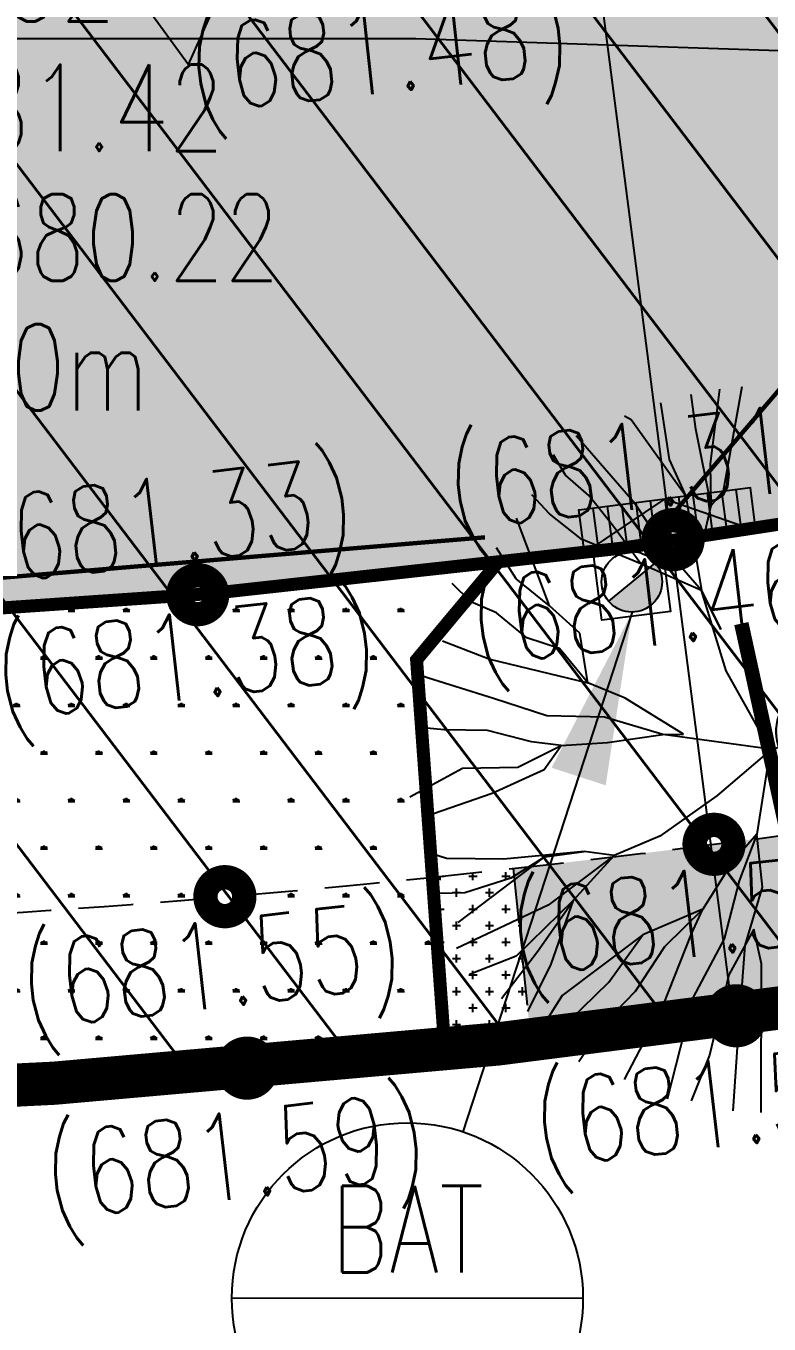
# Model space of a CAD drawing. Extents: x 352140 to 354978, y 6304672 to 6307963.
# Drawn here: x 352454.36 to 352462.95, y 6305968.3 to 6305983.32 of the extents above; entities that cross this region are included whole.
import ezdxf
from ezdxf import colors
from ezdxf.entities.mleader import LeaderData, LeaderLine
from ezdxf.enums import TextEntityAlignment as Align
from ezdxf.math import Vec2, Vec3

# ---------------------------------------------------------------- set-up
doc = ezdxf.new("R2010")
doc.units = 0
for name, pattern in [('CENTER', [50.800000000000004, 31.75, -6.35, 6.35, -6.35]), ('CONTINUOS', [0]), ('DASHDOT', [1, 0.5, -0.25, 0, -0.25]), ('DASHED', [19.049999999999997, 12.7, -6.35])]:
    doc.linetypes.add(name, pattern=pattern)
doc.layers.get('0').update_dxf_attribs({"linetype": 'CONTINUOUS'})
for name, color, linetype in [('00-S2_ALL AREA APORTANTES', 150, 'CONTINUOUS'), ('00_All ext_Descarga sum', 1, 'CONTINUOUS'), ('00_All ext_Txt', 4, 'CONTINUOUS'), ('00_Demarc_Señal Proyectada', 1, 'CONTINUOUS'), ('00_S2_All ext_Sumidero', 3, 'CONTINUOUS'), ('02_Geo ext_Eje', 4, 'CONTINUOUS'), ('02_Geo ext_Geometria', 2, 'CONTINUOUS'), ('03_Pav ext_Escurrimiento', 2, 'CONTINUOUS'), ('03_Pav ext_HCV', 34, 'CONTINUOUS'), ('03_Pav ext_Vereda HC', 42, 'CONTINUOUS'), ('03_Pav proy_Solera Tipo A', 1, 'CONTINUOUS'), ('03_S2_Pav ext_Borde vereda', 7, 'CONTINUOUS'), ('03_S3_Pav ext_Cota', 2, 'CONTINUOUS'), ('05_All ext_Txt', 4, 'CONTINUOUS'), ('Paisajismo', 253, 'CONTINUOUS')]:
    doc.layers.add(name, color=color, linetype=linetype)
doc.layers.add('0_ASD_LINEA OFICIAL', color=253, linetype='DASHDOT', lineweight=20)
doc.styles.add('JPG_2MM', font='simplex.shx', dxfattribs={"height": 1})
doc.styles.add('ROMANS', font='romans.shx', dxfattribs={"width": 0.75})
doc.dimstyles.new('acio', dxfattribs={"dimscale": 0, "dimtxt": 2, "dimasz": 2, "dimexe": 1, "dimexo": 1, "dimtad": 1, "dimrnd": 0.05, "dimzin": 1, "dimtxsty": 'ROMANS', "dimcen": 2.5, "dimclrt": 2, "dimaunit": 2, "dimazin": 0, "dimtfac": 1, "dimtmove": 0, "dimatfit": 3, "dimfxl": 1, "dimfxlon": 1, "dimarcsym": 0})
pattern_1 = [(127.2451660467093, (0, 0), (-1.263734244477452, -0.9607975902004564), [])]
pattern_2 = [(359.9999999994121, (0, 0), (0.3175000000056422, 0.5499261309017425), [0.079375, -0.555625]), (90, (0.0396875, -4.072e-13), (-0.3174999999943578, 0.5499261309082575), [0.0396875, -1.06016476181]), (90, (0.049609375, -5.09e-13), (-0.3174999999943578, 0.5499261309082575), [0.03175, -1.06810226181]), (90, (0.029765625, -3.054e-13), (-0.3174999999943578, 0.5499261309082575), [0.03175, -1.06810226181]), (59.99999999941215, (0.05953125, -6.108e-13), (-0.3174999995629745, 0.5499261311573168), [0.0254, -0.6096]), (119.9999999994121, (0.01984375, -2.036e-13), (-0.6349999995686166, 2.555744e-10), [0.0254, -0.6095999999999999])]

# ---------------------------------------------------------------- blocks, each defined once
blk = doc.blocks.new('*U939')
h = blk.add_hatch(color=256)
edge = h.paths.add_edge_path()
edge.add_ellipse((0, 0), major_axis=(-0.4194812129581035, 0.4194812129581035), ratio=0.9999999968984781, start_angle=0, end_angle=360)
at = {"const_width": 0.2}
blk.add_lwpolyline([(-1.528137758868979, -0.7270930428057909), (1.68639813848722, -0.7232127214472257)], dxfattribs=at)
blk.add_ellipse((0, 0), major_axis=(-0.4194812129581035, 0.4194812129581035), ratio=0.9999999968984781, start_param=3.927291289987745, end_param=10.21047659716733)
blk = doc.blocks.new('_Dot')
at = {"color": 0, "linetype": 'ByBlock', "lineweight": -2}
blk.add_line((-0.5, 0), (-1, 0), dxfattribs=at)
at = {"color": 0, "linetype": 'ByBlock', "const_width": 0.5}
blk.add_lwpolyline([(-0.25, 0, 1), (0.25, 0, 1)], format="xyb", close=True, dxfattribs=at)
blk = doc.blocks.new('AeccTickTriangle')
at = {"color": 0, "linetype": 'ByBlock', "lineweight": -2}
blk.add_lwpolyline([(3e-16, 0.6666666666666667), (-0.5773502691896256, -0.333333333333333), (0.5773502691896257, -0.3333333333333335)], close=True, dxfattribs=at)
at = {"color": 0, "linetype": 'ByBlock', "lineweight": -2, "const_width": 0.0625}
blk.add_lwpolyline([(-0.03125, 0, 1), (0.03125, 0, 1)], format="xyb", close=True, dxfattribs=at)
blk = doc.blocks.new('SUMIDEROS2-flat-36')
h = blk.add_hatch(color=256)
h.dxf.hatch_style = 1
h.paths.add_polyline_path([(-2384012.433764914, 5850958.890662028), (-2384013.236991517, 5850959.486335617), (-2384012.135928119, 5850959.292275329)])
h = blk.add_hatch(color=256)
h.dxf.hatch_style = 1
h.paths.add_polyline_path([(-2384013.425125614, 5850958.89225714, 1), (-2384012.727470282, 5850958.835011723)])
at = {"ltscale": 0.5}
blk.add_line((-2384012.135928119, 5850959.292275329), (-2384013.236991517, 5850959.486335617), dxfattribs=at)
for points in [[(-2384012.939154723, 5850959.887948919), (-2384012.135928119, 5850959.292275329), (-2384012.433764914, 5850958.890662028), (-2384013.236991517, 5850959.486335617)], [(-2384013.236991517, 5850959.486335617), (-2384012.939154723, 5850959.887948919), (-2384012.135928119, 5850959.292275329), (-2384012.433764914, 5850958.890662028)]]:
    blk.add_lwpolyline(points, close=True)
for points in [[(-2384013.103120417, 5850959.387056686), (-2384012.805283622, 5850959.788669988)], [(-2384012.969249316, 5850959.287777754), (-2384012.671412521, 5850959.689391055)], [(-2384012.835378215, 5850959.188498823), (-2384012.53754142, 5850959.590112124)], [(-2384012.514087574, 5850958.950229387), (-2384012.990626445, 5850958.307648106), (-2384013.633207727, 5850958.784186976), (-2384013.156668857, 5850959.426768258)], [(-2384012.701507115, 5850959.089219891), (-2384012.403670321, 5850959.490833192)], [(-2384012.701507115, 5850959.089219891), (-2384012.403670321, 5850959.490833192)], [(-2384012.567636015, 5850958.98994096), (-2384012.26979922, 5850959.391554261)], [(-2384012.727470282, 5850958.835011723), (-2384013.425125614, 5850958.89225714)]]:
    blk.add_lwpolyline(points)
blk.add_circle((-2384013.076297948, 5850958.863634431), 0.35, dxfattribs=at)
blk = doc.blocks.new('s3')
h = blk.add_hatch(color=256)
h.dxf.hatch_style = 1
h.paths.add_polyline_path([(-0.3297789840726182, -0.0485482504591346), (0.6595579684944823, 0.0970965009182692), (-0.4026013602269813, 0.4461202248930931)])
at = {"ltscale": 0.5}
blk.add_line((-0.4026013602269813, 0.4461202248930931), (0.6595579684944823, 0.0970965009182692), dxfattribs=at)
for points in [[(0.5867355932714418, 0.5917649772018194), (-0.4026013602269813, 0.4461202248930931), (-0.3297789840726182, -0.0485482504591346), (0.6595579684944823, 0.0970965009182692)], [(0.6595579684944823, 0.0970965009182692), (0.5867355932714418, 0.5917649772018194), (-0.4026013602269813, 0.4461202248930931), (-0.3297789840726182, -0.0485482504591346)]]:
    blk.add_lwpolyline(points, close=True)
for points in [[(-0.1648894910467789, -0.0242741256952286), (-0.2377118681324646, 0.4703943496569991)], [(1.164153e-10, -9.313226e-10), (-0.0728223760379478, 0.4946684753522277)], [(1.164153e-10, -9.313226e-10), (-0.0728223760379478, 0.4946684753522277)], [(0.1648894931422547, 0.0242741256952286), (0.0920671160565689, 0.5189426010474563)], [(0.3297789852367714, 0.0485482504591346), (0.2569566081510857, 0.5432167267426848)], [(0.4946684773312882, 0.0728223752230406), (0.4218461002456024, 0.5674908524379134)]]:
    blk.add_lwpolyline(points)
blk = doc.blocks.new('A$C27410629')
at = {"true_color": 0x136734, "transparency": 33554559}
h = blk.add_hatch(dxfattribs=at)
h.set_pattern_fill('ANSI31', color=116, scale=0.5)
h.set_pattern_definition([(45, (-8759.562515186517, -519.1035735587502), (-1.122532015133644, 1.122532015133644), [])])
h.paths.add_polyline_path([(137.5068959888558, 1252.464406617455, 0.1176268807227723), (109.8147584422568, 1254.193915082658, 0.0669245107500281), (94.44469839795602, 1249.334472017372, 0.3153492887079504), (64.30173641118381, 1196.270282113329, 0.0226826871159959), (65.7292635223912, 1185.310127003227), (112.3603922077091, 1218.953454515778), (153.4782689701005, 1161.962272479494), (172.1053089193083, 1139.480769404351), (187.9579650288579, 1141.807885415954), (193.565073162812, 1120.465553675225), (224.197974734232, 1050.129297271156), (250.6203797236194, 989.4787086543838), (268.1526288855184, 972.7353945672494, 7.2547007156e-06), (291.4898137452492, 983.2987389690225), (238.1945199318034, 1105.633967029937), (205.2934048173047, 1181.112163638985), (177.0531538182076, 1197.651557407602)])
at = {"layer": '0_ASD_LINEA OFICIAL', "ltscale": 8}
blk.add_lwpolyline([(105.3969465088849, 1035.562361611197, 0.5, 0.5, 0.0290783963948155), (96.49739032833118, 1087.586790840495, 0.5, 0.5, 0), (93.67239595213323, 1099.099954622301, 0.5, 0.5, -0.0248918154574144), (93.1686848455247, 1101.536063994684, 0.5, 0.5, 0.0280001755021464), (85.58360530758229, 1125.976145468789, 0.5, 0.5, 0), (80.53034666677559, 1140.452970316577, 0.5, 0.5, -0.01403462392197), (70.93430501161492, 1165.446933883543, 0.5, 0.5, -0.0411311629425888), (65.72926351752159, 1185.310126999917, 0.5, 0.5, -0.0226826871159949), (64.30173641118381, 1196.270282113328, 0.5, 0.5, -0.3153492887079679), (94.44469839795784, 1249.334472017374, 0.5, 0.5, -0.066924510750147), (109.8147584422877, 1254.193915082663, 0.5, 0.5, -0.1176268807226383), (137.5068959888558, 1252.464406617455, 0.5, 0.5, -0.0442755829468663), (147.2508640152264, 1248.520743937503, 0.5, 0.5, 0), (172.0219517330806, 1234.851772024538, 0.5, 0.5, 0.017506752806276), (184.8220180485951, 1228.362281347179, 0.5, 0.5, -0.0115899727683481), (202.0240396122099, 1219.429553328131, 0.5, 0.5, 0.0894508396498436), (234.6303973079339, 1209.248334625051, 0.5, 0.5, 0.0207485710579163), (245.5796070346114, 1209.119370963425, 0.5, 0.5, 0.0292650525021234), (260.9574949201233, 1210.47964378159, 0.5, 0.5, 0.0145516934507563), (283.5421609954101, 1214.484549576148, 0.5, 0.5, 0.0321136014722069), (329.8150799274445, 1226.935406510711, 0.5, 0.5, 0.0079173357297827)], format="xyseb", dxfattribs=at)
at = {"layer": '0_ASD_LINEA OFICIAL', "ltscale": 8, "const_width": 0.5}
blk.add_lwpolyline([(250.6203797236194, 989.4787086543838), (268.1526288854875, 972.7353945673531, 7.2547007157e-06), (291.4898137452146, 983.2987389692971), (291.4898137452146, 983.2987389692971), (238.1945199318034, 1105.633967029937), (205.2934048173047, 1181.112163638985), (177.0531538182076, 1197.651557407602), (137.6146324061954, 1252.315079214)], format="xyb", dxfattribs=at)
blk = doc.blocks.new('1.0 - LO RECABARREN LOTEO PARQUE - VEGETACION PROPUESTA ETAPA MUNICIPAL')
at = {"layer": 'Paisajismo', "color": 251}
for p, q in [((352462.1059461391, 6305978.652573771), (352462.0519312314, 6305979.05422803)), ((352462.274382686, 6305978.253244551), (352462.3829723925, 6305979.114175068)), ((352462.6390130389, 6305979.142061871), (352462.4211945015, 6305977.934009748)), ((352461.6957886755, 6305978.958324217), (352461.795775076, 6305978.302705274)), ((352461.3597861714, 6305978.759238366), (352461.2788820173, 6305978.801434704)), ((352461.9907209581, 6305977.878805472), (352461.3597861714, 6305978.759238366)), ((352462.283499126, 6305977.770406045), (352462.1059461391, 6305978.652573771)), ((352461.4049116635, 6305977.787571956), (352460.7223662618, 6305978.576401495)), ((352460.5974564069, 6305978.119737197), (352460.459434586, 6305978.357646821)), ((352461.795775076, 6305978.302705274), (352461.9907209581, 6305977.878805472)), ((352462.283499126, 6305977.770406045), (352462.274382686, 6305978.253244551)), ((352460.8689627417, 6305977.884347885), (352460.5974564069, 6305978.119737197)), ((352460.4148831417, 6305977.674748708), (352460.2096557709, 6305977.892253336)), ((352461.1424843511, 6305977.542104557), (352460.8689627417, 6305977.884347885)), ((352461.9907209581, 6305977.878805472), (352462.171581054, 6305976.786543552)), ((352462.4211945015, 6305977.934009748), (352462.283499126, 6305977.770406045)), ((352461.7348529707, 6305977.286051175), (352461.4049116635, 6305977.787571956)), ((352462.1534007819, 6305977.204436837), (352462.283499126, 6305977.770406045)), ((352460.4149103567, 6305976.608099696), (352460.0323476142, 6305977.623202866)), ((352460.7824690696, 6305977.379806849), (352460.4148831417, 6305977.674748708)), ((352461.4714191642, 6305977.094009267), (352461.1424843511, 6305977.542104557)), ((352461.4714191642, 6305977.094009267), (352460.7824690696, 6305977.379806849)), ((352460.0268400196, 6305976.922779827), (352459.798848735, 6305977.2807335)), ((352462.171581054, 6305976.786543552), (352461.7348529707, 6305977.286051175)), ((352462.171581054, 6305976.786543552), (352461.4714191642, 6305977.094009267)), ((352459.5034396712, 6305976.655993678), (352459.2858311166, 6305976.865675308)), ((352460.4149103567, 6305976.608099696), (352460.0268400196, 6305976.922779827)), ((352462.3937291485, 6305976.336432029), (352462.171581054, 6305976.786543552)), ((352462.171581054, 6305976.786543552), (352462.3937291485, 6305976.336432029)), ((352462.4562015858, 6305975.856580359), (352462.171581054, 6305976.786543552)), ((352459.7996240106, 6305976.527965449), (352459.5034396712, 6305976.655993678)), ((352460.1522257629, 6305976.240662799), (352459.7996240106, 6305976.527965449)), ((352460.762771564, 6305976.292660379), (352460.4149103567, 6305976.608099696)), ((352459.1756239725, 6305976.202317426), (352459.7226345591, 6305975.99126547)), ((352460.528501255, 6305976.114146765), (352460.1522257629, 6305976.240662799)), ((352460.85642506, 6305975.719479957), (352460.762771564, 6305976.292660379)), ((352460.85642506, 6305975.719479957), (352460.528501255, 6305976.114146765)), ((352459.7226345591, 6305975.99126547), (352460.85642506, 6305975.719479957)), ((352459.7648931114, 6305975.538528112), (352458.8783577102, 6305975.815752677)), ((352463.036499753, 6305974.82530777), (352462.4562015858, 6305975.856580359)), ((352460.85642506, 6305975.719479957), (352460.85642506, 6305975.719479957)), ((352461.2871004055, 6305975.540546548), (352460.85642506, 6305975.719479957)), ((352460.3829485181, 6305975.33640729), (352459.7648931114, 6305975.538528112)), ((352461.962584348, 6305975.125716673), (352461.2871004055, 6305975.540546548)), ((352461.0508665231, 6305975.322295953), (352460.3829485181, 6305975.33640729)), ((352461.7223153466, 6305975.121180172), (352461.0508665231, 6305975.322295953)), ((352462.8743021155, 6305974.929140468), (352464.3632568018, 6305975.277938733)), ((352459.194996409, 6305975.176285282), (352458.9935675548, 6305975.192607155)), ((352459.6979989753, 6305975.165656886), (352459.194996409, 6305975.176285282)), ((352460.2032802804, 6305975.034318729), (352459.6979989753, 6305975.165656886)), ((352461.7223153466, 6305975.121180172), (352461.962584348, 6305975.125716673)), ((352460.046989378, 6305974.742140798), (352460.5496856937, 6305974.992144698)), ((352460.5496856937, 6305974.992144698), (352460.2032802804, 6305975.034318729)), ((352460.3500921028, 6305974.715083414), (352460.5496856937, 6305974.992144698)), ((352460.5496856937, 6305974.992144698), (352461.0831104078, 6305975.028941574)), ((352461.0831104078, 6305975.028941574), (352461.7223153466, 6305975.121180172)), ((352462.9659873379, 6305974.950618386), (352461.7223153466, 6305975.121180172)), ((352462.9281998347, 6305974.90343586), (352462.3499541928, 6305974.41148684)), ((352462.9659873379, 6305974.950618386), (352462.8123712888, 6305973.965911819)), ((352458.7983037507, 6305974.39787596), (352459.4062712988, 6305974.730043448)), ((352459.4062712988, 6305974.730043448), (352460.046989378, 6305974.742140798)), ((352459.7518831505, 6305974.442157552), (352460.3500921028, 6305974.715083414)), ((352459.0724950997, 6305974.207950567), (352459.7518831505, 6305974.442157552)), ((352462.3499541928, 6305974.41148684), (352461.6911152065, 6305973.944741465)), ((352461.6911152065, 6305973.944741465), (352461.161218965, 6305973.720946253)), ((352462.8123712888, 6305973.965911819), (352462.5247616083, 6305973.639796061)), ((352462.8123712888, 6305973.965911819), (352462.6088856544, 6305973.42759412)), ((352462.8123712888, 6305973.965911819), (352462.8123712888, 6305973.965911819)), ((352462.8773655881, 6305973.352493452), (352462.8123712888, 6305973.965911819)), ((352459.2231054509, 6305973.687531985), (352459.0410218182, 6305973.744470727)), ((352459.8869471394, 6305973.679940894), (352459.2231054509, 6305973.687531985)), ((352459.3577895945, 6305972.945433192), (352460.3603230353, 6305973.705824596)), ((352460.8131566934, 6305973.767822085), (352459.8869471394, 6305973.679940894)), ((352460.3603230353, 6305973.705824596), (352459.9644134383, 6305973.457836928)), ((352460.3603230353, 6305973.705824596), (352460.8131566934, 6305973.767822085)), ((352460.8131566934, 6305973.767822085), (352460.3603230353, 6305973.705824596)), ((352461.161218965, 6305973.720946253), (352460.3976108197, 6305973.1453276)), ((352460.6902643999, 6305973.20430074), (352461.161218965, 6305973.720946253)), ((352461.161218965, 6305973.720946253), (352460.8131566934, 6305973.767822085)), ((352462.5247616083, 6305973.639796061), (352462.1877936893, 6305973.098958093)), ((352459.9644134383, 6305973.457836928), (352459.4335084178, 6305973.287470239)), ((352462.6088856544, 6305973.42759412), (352462.4346197903, 6305972.756207654)), ((352462.6764019322, 6305972.680602907), (352462.8773655881, 6305973.352493452)), ((352459.4335084178, 6305973.287470239), (352459.1398482844, 6305973.281925664)), ((352460.6902643999, 6305973.20430074), (352460.028848102, 6305972.555594453)), ((352460.274216338, 6305972.608522096), (352460.6902643999, 6305973.20430074)), ((352460.4328453809, 6305972.46259506), (352460.6902643999, 6305973.20430074)), ((352460.3976108197, 6305973.1453276), (352459.3388293447, 6305972.644308693)), ((352462.1877936893, 6305973.098958093), (352461.492327256, 6305972.804605803)), ((352462.1877936893, 6305973.098958093), (352461.7420237196, 6305972.662960981)), ((352462.0552644086, 6305972.815234579), (352462.1877936893, 6305973.098958093)), ((352461.492327256, 6305972.804605803), (352460.5603119748, 6305972.102743388)), ((352461.100485224, 6305972.253820695), (352461.492327256, 6305972.804605803)), ((352461.7290547526, 6305971.983931998), (352462.0552644086, 6305972.815234579)), ((352462.4346197903, 6305972.756207654), (352462.0734782839, 6305972.081292803)), ((352462.7782809895, 6305972.869136902), (352462.4865834342, 6305972.34036765)), ((352462.8662974028, 6305972.468289787), (352462.7782809895, 6305972.869136902)), ((352459.8571594921, 6305972.066171975), (352460.274216338, 6305972.608522096)), ((352461.7420237196, 6305972.662960981), (352461.4045514391, 6305972.148835737)), ((352462.5907996523, 6305971.556584608), (352462.6764019322, 6305972.680602907)), ((352460.028848102, 6305972.555594453), (352459.4898144041, 6305972.344162525)), ((352460.1616326176, 6305971.914087029), (352460.4328453809, 6305972.46259506)), ((352462.8609960146, 6305970.747751805), (352462.8662974028, 6305972.468289787)), ((352462.4865834342, 6305972.34036765), (352462.2627980986, 6305971.410371698)), ((352460.4882493251, 6305971.658623246), (352461.100485224, 6305972.253820695)), ((352461.4045514391, 6305972.148835737), (352461.0640528201, 6305971.794996064)), ((352460.5603119748, 6305972.102743388), (352460.3456155077, 6305971.75655691)), ((352461.2825960629, 6305971.130233454), (352461.7290547526, 6305971.983931998)), ((352462.0734782839, 6305972.081292803), (352461.7753135747, 6305970.899813558)), ((352461.0640528201, 6305971.794996064), (352460.7522695522, 6305971.334803424)), ((352462.536277416, 6305970.76845865), (352462.5907996523, 6305971.556584608)), ((352462.2627980986, 6305971.410371698), (352462.0515203045, 6305970.883120333))]:
    blk.add_line(p, q, dxfattribs=at)

msp = doc.modelspace()

# ---------------------------------------------------------------- hatches: boundary and pattern name
at = {"layer": '00-S2_ALL AREA APORTANTES', "linetype": 'DASHED', "lineweight": 40, "ltscale": 0.25}
h = msp.add_hatch(dxfattribs=at)
h.set_pattern_fill('ANSI31', color=82, scale=0.5, angle=82.24516604670927)
h.set_pattern_definition(pattern_1)
edge = h.paths.add_edge_path()
edge.add_arc((352413.8134982, 6306342.279044189), 360.9256369797264, 281.37553713483646, 284.3019380296664, ccw=False)
edge.add_arc((352407.4100762531, 6306362.190923826), 381.7165956988526, 278.3879467823999, 281.7283103314113, ccw=False)
edge.add_arc((352445.6213531102, 6306102.766563288), 119.4932268765314, 277.3612650986669, 278.40759328874447, ccw=False)
edge.add_line((352460.9314402923, 6305984.258198605), (352462.5330051501, 6305971.861223469))
edge.add_arc((352445.6213557394, 6306102.766504142), 131.9931679817254, 277.3612674818978, 278.4075959154778)
edge.add_arc((352407.4227247123, 6306362.119686132), 394.1442742105093, 278.3882614798632, 281.7230285932214)
edge.add_arc((352413.8134982498, 6306342.279043974), 373.4256367593062, 281.3814494473771, 284.3019380304471)
edge.add_line((352506.0615015624, 6305980.426847527), (352507.8228342526, 6305980.87996712))
edge.add_line((352507.8228342526, 6305980.87996712), (352504.6702179839, 6305992.999751406))
edge.add_line((352504.6702179839, 6305992.999751406), (352502.973604193, 6305992.539439728))
h = msp.add_hatch(dxfattribs=at)
h.set_pattern_fill('ANSI31', color=40, scale=0.5, angle=82.24516604670927)
h.set_pattern_definition(pattern_1)
h.paths.add_polyline_path([(352460.9314402923, 6305984.258198605, -0.0246962526085646), (352449.1713781525, 6305983.326081911), (352439.7065952371, 6305983.419812538, -0.0428806736232668), (352425.7015814067, 6305986.480838565), (352422.7096420562, 6305974.32428999, 0.0422548861287889), (352438.5935307966, 6305970.960563189, 0.0454681434682237), (352462.5330051501, 6305971.861223469)])
at = {"layer": '03_Pav ext_HCV'}
h = msp.add_hatch(dxfattribs=at)
h.set_pattern_fill('SWAMP', color=256, scale=0.025, angle=-5.878428e-10, style=0)
h.set_pattern_definition(pattern_2)
h.paths.add_polyline_path([(352360.868372727, 6306028.31840835, 0.2867501767208371), (352276.1412867497, 6306023.175510557, 0.0186995896494059), (352271.7705830562, 6306019.63894139, 0.1387730875209856), (352249.4208122046, 6305985.325619695, 0.0821169976683035), (352247.1096555825, 6305968.544474194), (352254.11489188, 6305968.473110226, -0.0849190631894005), (352256.1782145034, 6305983.480684427, -0.1378571209184878), (352276.3741181307, 6306014.365663016, -0.0821666612911294), (352277.762515263, 6306015.224032857), (352283.6096528716, 6306017.625902134, -0.7562922686620178), (352284.3226251645, 6306016.717655372), (352280.5182882364, 6306011.50930614, -0.056138401777608), (352279.7611070714, 6306010.685063163, 0.1378525137337985), (352260.9870741788, 6305982.104565816), (352259.4697379309, 6305977.322016968, 0.0312542427653375), (352257.2518488735, 6305968.441153317), (352264.3677510897, 6305968.368661969, -0.0266553042957439), (352266.1419831768, 6305975.205145839), (352267.6593194248, 6305979.987694686, -0.1347586241790884), (352283.8411908795, 6306004.95120816, 0.0530918854562304), (352286.6875024904, 6306008.087643748), (352291.8375113437, 6306015.138292825, -0.1315344263085925), (352295.8643306832, 6306018.383788061, -0.2245901210606135), (352352.3677380227, 6306016.96834866, -0.1771469914567127), (352353.7775416015, 6306015.464844507), (352355.0256382796, 6306012.534005799, 0.1587547824207233), (352356.2473872155, 6306011.133888852), (352356.61527247, 6306010.904603812, 0.0312792076535771), (352404.2635354987, 6305985.296902456, 0.1549179150466921), (352406.0652175725, 6305985.073782303), (352409.3647523095, 6305985.688455695, -0.1516099281221849), (352411.1310864801, 6305985.481296828, 0.0960790395719011), (352450.5630709757, 6305976.410355219, 0.0201595479318886), (352451.6638567297, 6305976.417867715, 0.0304508160937183), (352465.8170346432, 6305977.967684446, -0.0062485329465827), (352484.699637598, 6305980.9866748, 0.0206380696323987), (352496.4057222298, 6305983.221488672, 0.0020653576393698), (352497.5663418849, 6305983.498192595), (352495.9099347821, 6305990.600186132), (352492.9982529592, 6305990.597078585, -0.7874431456719597), (352492.7225948891, 6305991.73057545), (352495.3422021209, 6305993.034390673), (352493.6820656086, 6306000.152374386, 0.0308808959229887), (352481.5194309897, 6305996.589871377, -0.0644392499704622), (352455.7354173818, 6305990.740502411), (352459.2428169689, 6305990.830949344), (352455.7354173818, 6305990.740502411, -0.0114808226942705), (352451.0179998683, 6305990.402995264, -0.0277682393432207), (352440.8206754049, 6305991.327020614), (352444.24992591, 6305990.587070875), (352440.8206754049, 6305991.327020614, -0.0702069011019849), (352416.0878331156, 6305998.601983743), (352416.6023085984, 6305998.041795899), (352413.0038271977, 6305999.99411206, -0.0357221679558627)])
h = msp.add_hatch(dxfattribs=at)
h.set_pattern_fill('SWAMP', color=150, scale=0.025, angle=-5.878428e-10, style=0)
h.set_pattern_definition(pattern_2)
edge = h.paths.add_edge_path()
edge.add_arc((352445.2469289506, 6306107.801208825), 135.041551297025, 273.7227461560408, 275.87034710116086, ccw=False)
edge.add_line((352454.0149703954, 6305973.044605922), (352454.2209305244, 6305971.053772383))
edge.add_arc((352445.6213557591, 6306102.766504144), 131.9931679825547, 273.7355614101887, 275.9064878237572)
edge.add_line((352459.2041351747, 6305971.474065301), (352459.0586714403, 6305973.467831193))
edge = h.paths.add_edge_path()
edge.add_line((352458.8758732586, 6305975.984467687), (352459.8027535157, 6305977.095728905))
edge.add_arc((352446.0283096978, 6306093.282065032), 117.000000021942, 273.33242764004234, 276.7611291416433, ccw=False)
edge.add_line((352452.8294083522, 6305976.479902971), (352453.8989660641, 6305975.544857607))
edge.add_line((352453.8989660641, 6305975.544857607), (352454.0149703954, 6305973.044605922))
edge.add_arc((352445.2469289506, 6306107.801208825), 135.0415512970255, 273.7227461560408, 275.8703471011608)
edge.add_line((352459.0586714403, 6305973.467831193), (352458.8758732586, 6305975.984467687))
at = {"layer": '03_Pav ext_Vereda HC'}
h = msp.add_hatch(dxfattribs=at)
h.set_pattern_fill('DOTS', color=256, scale=0.2, style=0)
h.set_pattern_definition([(0, (0, 0), (0.15875, 0.3175), [0, -0.3175])])
h.paths.add_polyline_path([(352533.7781987465, 6305988.647630177, 0.0012344985873451), (352535.6751261651, 6305989.286498093), (352535.0273047539, 6305991.17866681, -0.0012368732376554), (352533.135689451, 6305990.541615871, -0.0205300987090724), (352503.8853697219, 6305981.940228953), (352503.2840382412, 6305984.518491437), (352499.4039184833, 6305983.544208242), (352499.9993888386, 6305980.991075858, -0.0088871029066398), (352487.1047705442, 6305978.156272031, -0.0145554952433639), (352464.6282001356, 6305974.170378275, -0.0089901834447136), (352459.9926205119, 6305973.570179023), (352460.1984365284, 6305971.58073849, 0.0090193317601268), (352464.9206284034, 6305972.191872346, 0.0145516934643665), (352487.5052945014, 6305976.196778146, 0.0321135926008381)])
h.paths.add_polyline_path([(352453.0159213873, 6305972.983824089, -0.0068005053920136), (352449.4833227422, 6305972.830716716, -0.0090666416786755), (352444.7696182578, 6305972.776126778), (352444.5771080579, 6305970.777466943, 0.0163831034820658), (352453.2219476648, 6305970.992351152)])
h.paths.add_polyline_path([(352389.6460369565, 6305991.879874823, -0.0175332208634532), (352376.9513572305, 6305998.31509122), (352352.1532079588, 6306011.99899601, 0.0444036337484985), (352342.053580769, 6306016.089608755, 0.1133237876608219), (352314.4714570943, 6306018.047333277), (352314.9360717349, 6306016.097052595, -0.1572406347358349), (352351.2139975071, 6306010.232972499), (352375.9850852466, 6305996.564000573, 0.0175063699942604), (352388.7848668274, 6305990.074641938, -0.0115901603268221), (352405.9871731158, 6305981.141781882, 0.0867620637740209), (352437.5751283567, 6305971.093253941), (352437.7670282808, 6305973.085577833, -0.0864982168626583), (352406.9311932966, 6305982.905094895, 0.0115902421848068)])
h.paths.add_polyline_path([(352298.9308368329, 6306011.291528256, -0.0407699137093401), (352308.0869286793, 6306014.635858133), (352307.6251471448, 6306016.57596012, 0.043034433953701), (352297.5531387314, 6306012.854879401, 0.2722251189562815), (352266.1428912832, 6305966.550484804), (352264.4334961653, 6305966.567898809, 0.0153159578732751), (352263.8567137016, 6305962.573567073), (352266.0299973136, 6305962.551427328, 0.0215469833585937), (352266.2729303729, 6305957.80291892, 0.0632834604165821), (352273.0108519612, 6305926.495241333, 0.0077036086267224), (352278.1261176606, 6305912.650623268), (352279.9891282905, 6305913.378097652, -0.0076770463793275), (352274.9122720579, 6305927.117035691, -0.0633905228513815), (352268.2648698925, 6305957.982510693, -0.3183358391945924)])
h = msp.add_hatch(dxfattribs=at)
h.set_pattern_fill('CROSS', color=0, scale=0.03, style=0)
h.set_pattern_definition([(0, (0, 0), (0.1905, 0.1905), [0.09525, -0.28575]), (90, (0.047625, -0.047625), (-0.1905, 0.1905), [0.09525, -0.28575])])
h.paths.add_polyline_path([(352454.0149703954, 6305973.044605922, -0.0019249079557546), (352453.0159213873, 6305972.983824089), (352453.2219476648, 6305970.992351152, 0.0018956906917115), (352454.2209305244, 6305971.053772383)])
h.paths.add_polyline_path([(352459.9926205119, 6305973.570179023, -0.0019231984702978), (352458.9983251531, 6305973.463447885), (352459.2041351747, 6305971.474065301, 0.0018940578106896), (352460.1984365284, 6305971.58073849)])

# ---------------------------------------------------------------- linework, layer by layer
at = {"layer": '00-S2_ALL AREA APORTANTES', "color": 40, "ltscale": 0.25}
msp.add_lwpolyline([(352459.3298754149, 6305996.655173893), (352462.5330051501, 6305971.861223469)], dxfattribs=at)
at = {"layer": '00_All ext_Descarga sum', "linetype": 'DASHED', "ltscale": 0.05, "const_width": 0.05}
msp.add_lwpolyline([(352466.3550475911, 6305982.947209137), (352461.7776926325, 6305977.599219373)], dxfattribs=at)
at = {"layer": '00_All ext_Txt', "extrusion": (5.811924907691035e-13, 1.507996267808687e-09, 1), "elevation": -6.98880335e-08}
msp.add_lwpolyline([(352460.7997247922, 6305968.597227927), (352456.7385101869, 6305968.598792678)], dxfattribs=at)
at = {"layer": '00_All ext_Txt'}
msp.add_circle((352458.7691162174, 6305968.598008865, -6.98880335e-08), 2.03060745366118, dxfattribs=at)
at = {"layer": '02_Geo ext_Eje', "linetype": 'CENTER', "ltscale": 0.1, "const_width": 0.3, "flags": 128}
msp.add_lwpolyline([(352349.7941651538, 6305360.986179136), (352333.730647102, 6305385.38433976), (352322.6458402493, 6305532.966928915), (352325.4724959099, 6305533.689154229), (352324.9782857499, 6305541.216464717, -0.0430730453013547), (352325.4043864983, 6305548.019489972), (352326.0198571174, 6305553.01487301, 0.0567466563211069), (352326.2788606426, 6305558.677124443, 0.0530827278442723), (352322.9614058804, 6305581.537460914, -0.0117329756431764), (352321.9004653953, 6305586.060311737, -0.0377426060972922), (352321.6830361507, 6305587.704308246), (352320.6277056487, 6305606.515025469), (352318.8943534349, 6305637.411035581), (352316.7892697772, 6305667.786964302, -0.0183996813173624), (352316.3436445606, 6305681.538049384, 0.0170041331631064), (352316.1500777049, 6305688.998236747), (352315.31378516, 6305703.522596605), (352312.6918374835, 6305750.37859157), (352311.4519553234, 6305772.385277696, 0.013751602559812), (352309.3617608073, 6305797.274554484, 0.0290783963948155), (352300.4622046267, 6305849.298983713), (352297.6372102505, 6305860.812147494, -0.0248918154574144), (352297.1334991439, 6305863.248256867, 0.0280001755021464), (352289.548419606, 6305887.688338341), (352284.4951609652, 6305902.165163189, -0.01403462392197), (352274.89911931, 6305927.159126756, -0.0411311629425888), (352269.6940778159, 6305947.022319873, -0.0226826871159949), (352268.2665507096, 6305957.982474986, -0.3153492887079679), (352298.4095126963, 6306011.04666489, -0.066924510750147), (352313.7795727407, 6306015.906107956, -0.1176268807226383), (352341.4717102872, 6306014.17659949, -0.0442755829468663), (352351.2156783137, 6306010.23293681), (352375.9867660315, 6305996.563964897, 0.017506752806276), (352388.786832347, 6305990.07447422, -0.0115899727683481), (352405.9888539106, 6305981.141746201, 0.0894508396498436), (352438.5952116063, 6305970.960527497, 0.0207485710579163), (352449.544421333, 6305970.831563836, 0.0292650525021234), (352464.9223092185, 6305972.191836654, 0.0145516934507563), (352487.5069752938, 6305976.196742449, 0.0321136014722069), (352533.7798942258, 6305988.647599383, 0.0079173357297827), (352545.8890500274, 6305992.906879501, -0.0403444595114676), (352609.0597757555, 6306011.041688719), (352610.0312597433, 6306011.236337244), (352708.3522053605, 6306025.119196359)], format="xyb", dxfattribs=at)
at = {"layer": '03_Pav ext_Escurrimiento'}
msp.add_lwpolyline([(352463.295789064, 6305980.196768305, 0, 0.399872795364281, 0), (352463.2025022775, 6305981.0745512, 0, 0, 0), (352463.081905718, 6305982.209305541, 0, 0, 0)], format="xyseb", dxfattribs=at)
at = {"layer": '03_Pav proy_Solera Tipo A', "linetype": 'CONTINUOS', "ltscale": 0.1}
msp.add_lwpolyline([(352264.0281204328, 6305966.572028466, 0.15, 0.15, -0.0335574034112401), (352266.1419831758, 6305975.205145836, 0.15, 0.15, 0), (352267.6593194268, 6305979.987694693, 0.15, 0.15, -0.1347579434719228), (352283.8410786806, 6306004.951108202, 0.15, 0.15, 0.0530951585601519), (352286.6875678708, 6306008.087733258, 0.15, 0.15, 0), (352291.8374797381, 6306015.138249555, 0.15, 0.15, -0.1315357890935337), (352295.8643306839, 6306018.383788061, 0.15, 0.15, -0.2245901210570153), (352352.3677380226, 6306016.96834866, 0.15, 0.15, -0.1771469914693911), (352353.7775416015, 6306015.464844507, 0.15, 0.15, 0), (352355.0256382798, 6306012.534005799, 0.15, 0.15, 0.1490816954832991), (352356.1511629222, 6306011.193860788, 0.15, 0.15, 0), (352356.6152724701, 6306010.904603812, 0.15, 0.15, 0.0312792076532499), (352404.2635354983, 6305985.296902456, 0.15, 0.15, 0.1549219160195402), (352406.0652636654, 6305985.07379089, 0.15, 0.15, 0), (352409.3647523085, 6305985.688455695, 0.15, 0.15, -0.1516099280821752), (352411.1310864787, 6305985.481296829, 0.15, 0.15, 0.0960010860807508), (352450.5302618403, 6305976.411493857, 0.15, 0.15, 0.0207607624526791), (352451.6638567297, 6305976.417867715, 0.15, 0.15, 0.0309221779446422), (352466.0342140601, 6305978.005164503, 0.15, 0.15, -0.006176517371393), (352484.699637598, 6305980.9866748, 0.15, 0.15, 0.020638069632396), (352496.4057222298, 6305983.221488672, 0.15, 0.15, 0.0051815980861932), (352499.3130523286, 6305983.933805004, 0, 0, 0)], format="xyseb", dxfattribs=at)
at = {"layer": '03_Pav proy_Solera Tipo A', "color": 0, "linetype": 'DASHED', "ltscale": 0.05, "const_width": 0.05}
msp.add_lwpolyline([(352452.6913941846, 6305976.818169995), (352459.6674099494, 6305977.401599208)], dxfattribs=at)
at = {"layer": '03_Pav proy_Solera Tipo A', "linetype": 'CONTINUOS', "ltscale": 0.1, "const_width": 0.15}
msp.add_lwpolyline([(352459.8027535157, 6305977.095728905), (352458.8758732586, 6305975.984467687), (352459.2098094664, 6305971.3870694)], dxfattribs=at)
at = {"layer": '03_S2_Pav ext_Borde vereda', "linetype": 'DASHED', "ltscale": 0.05}
for points in [[(352458.9983251531, 6305973.463447885, 0.0109135706097722), (352464.6282001357, 6305974.170378275, 0.0145554952433266), (352487.1047705442, 6305978.156272031, 0.0088871029066422), (352499.9993888386, 6305980.991075858), (352499.3130523297, 6305983.933804999)], [(352454.0152738199, 6305973.044625555, 0.009617970021743), (352458.9983251531, 6305973.463447885, 0.009617970021743)]]:
    msp.add_lwpolyline(points, format="xyb", dxfattribs=at)
msp.add_lwpolyline([(352459.9926205118, 6305973.570179023), (352460.1988263634, 6305971.576970302)], dxfattribs=at)
at = {"layer": '03_S3_Pav ext_Cota', "const_width": 0.4500000000000001}
for points in [[(352461.721905226, 6305977.446051861, 1), (352461.964769348, 6305977.304211877, 1)], [(352456.2230953519, 6305976.808677326, 1), (352456.4659594738, 6305976.666837342, 1)], [(352462.1950561192, 6305973.92079895, 1), (352462.4379202412, 6305973.778958966, 1)], [(352456.5371736516, 6305973.315130426, 1), (352456.7800377736, 6305973.173290442, 1)], [(352462.4519178809, 6305971.937361925, 1), (352462.6947820029, 6305971.795521941, 1)], [(352456.7940354133, 6305971.331693401, 1), (352457.0368995353, 6305971.189853417, 1)]]:
    msp.add_lwpolyline(points, format="xyb", close=True, dxfattribs=at)

# ---------------------------------------------------------------- block references
at = {"layer": '00_Demarc_Señal Proyectada', "xscale": -0.8375902919963976, "yscale": 0.8375902919963977, "zscale": 0.8375902919963976, "rotation": 282.4081133017766}
msp.add_blockref('*U939', (352463.5274955498, 6305975.154308887), dxfattribs=at)
at = {"layer": '00_S2_All ext_Sumidero', "ltscale": 0.5}
for name, p, rotation in [('SUMIDEROS2-flat-36', (6128452.292174475, 3745670.890843428), 43.92509807407259), ('s3', (352462.1403212658, 6305977.394008298), 358.9898151502399)]:
    msp.add_blockref(name, p, dxfattribs=dict(at, rotation=rotation))
at = {"layer": '02_Geo ext_Geometria', "color": 2, "linetype": 'Continuous', "lineweight": -3, "rotation": 305.978268940033}
msp.add_blockref('AeccTickTriangle', (352456.1682440382, 6305983.534043641), dxfattribs=at)
at = {"layer": '03_S2_Pav ext_Borde vereda', "linetype": 'Continuous'}
msp.add_blockref('A$C27410629', (352203.9623478023, 6304761.713605438), dxfattribs=at)
at = {"layer": 'Paisajismo'}
msp.add_blockref('1.0 - LO RECABARREN LOTEO PARQUE - VEGETACION PROPUESTA ETAPA MUNICIPAL', (0, 0), dxfattribs=at)

# ---------------------------------------------------------------- texts
at = {"layer": '00_All ext_Txt', "style": 'ROMANS', "width": 0.75}
msp.add_text('BAT', height=0.9999999999999999, rotation=359.9779245342645, dxfattribs=at).set_placement((352458.7691162201, 6305968.598008867, -6.98880335e-08), align=Align.BOTTOM_CENTER)
at = {"layer": '03_S3_Pav ext_Cota', "style": 'JPG_2MM', "width": 0.75}
for s, height, rotation, p in [('(681.48)', 0.9999999999999994, 6.181150594527097, (352456.2871774606, 6305982.305168537)), ('(681.31)', 0.9999999999999992, 6.596590265135588, (352459.2908992023, 6305977.478452673)), ('(681.33)', 0.9999999999999992, 6.596590265135588, (352453.7920893281, 6305976.841078138)), ('(681.46)', 0.9999999999999992, 6.596590265135588, (352459.5552229325, 6305975.911692059)), ('(681.38)', 0.9999999999999992, 6.596590265135588, (352454.0564130583, 6305975.274317523)), ('(681.53)', 0.9999999999999992, 6.596590265135588, (352460.0104361173, 6305972.308253858)), ('(681.55)', 0.9999999999999992, 6.596590265135588, (352454.3525536497, 6305971.702585334)), ('(681.57)', 0.9999999999999992, 6.596590265135588, (352460.288960755, 6305970.104556005)), ('(681.59)', 0.9999999999999992, 6.596590265135588, (352454.6310782873, 6305969.498887481))]:
    msp.add_text(s, height=height, rotation=rotation, dxfattribs=at).set_placement(p)

# ---------------------------------------------------------------- leaders
at = {"layer": '00_All ext_Txt'}
msp.add_leader([(352461.3692232257, 6305976.536096434, -6.98880335e-08), (352459.412482303, 6305970.524001261, -6.98880335e-08)], dimstyle='acio', override={"dimscale": 0, "dimgap": 0.625, "dimtad": 0, "dimfxl": 2}, dxfattribs=at)
at = {"layer": '05_All ext_Txt'}
ml = msp.add_multileader_mtext('Standard', dxfattribs=at)
ml.set_content('{\\C256;C.I. n°32\\PCA=681.42^JCRs=680.22^JH=1.20m}', color=2, style='ROMANS')
ml.set_leader_properties(color=7)
ml.set_arrow_properties(name='DOT')
ml.build(insert=Vec2(0, 0))
ml.multileader.update_dxf_attribs({"text_left_attachment_type": 6, "text_right_attachment_type": 6, "dogleg_length": 0.4164050059420628, "arrow_head_size": 0.5})
ctx = ml.context
ctx.base_point, ctx.char_height, ctx.arrow_head_size, ctx.landing_gap_size, ctx.plane_origin, ctx.plane_x_axis, ctx.plane_y_axis = Vec3(352450.9755012993, 6305983.170292212, 1.46687531e-08), 1, 0.5, 0.0500000025053053, Vec3(352468.9592680628, 6305918.234437159, 1.099424988e-07), Vec3(1, -2.775557561562891e-16, -5.041539005118686e-09), Vec3(2.631196363540177e-16, 1, -2.863435111305193e-09)
ctx.left_attachment, ctx.right_attachment = 6, 6
notes = []
notes.append((ctx, [(1, (1, 1, 0), (352458.8658304506, 6305983.170292212, -2.51106491e-08), (-1, 2.775557561562891e-16, 5.041539005118686e-09), 1.040329146316736, [(0, [(352465.5550475911, 6305982.947209137, -5.81958063e-08)], 0, [])])]))
ctx.mtext.insert, ctx.mtext.text_direction, ctx.mtext.width, ctx.mtext.line_spacing_factor, ctx.mtext.line_spacing_style, ctx.mtext.flow_direction, ctx.mtext.extrusion = Vec3(352451.0255013018, 6305984.370292212, 1.0980554e-08), Vec3(1, -2.775557561562891e-16, -5.041539005118686e-09), 6.728604887088298, 0.8999999999999998, 2, 5, Vec3(5.041539005118687e-09, 2.863435111305191e-09, 1)
for ctx, leaders in notes:
    for number, flags, end, landing, length, lines in leaders:
        leader = LeaderData()
        leader.index, (leader.has_last_leader_line, leader.has_dogleg_vector, leader.attachment_direction) = number, flags
        leader.last_leader_point, leader.dogleg_vector, leader.dogleg_length = Vec3(end), Vec3(landing), length
        for number, points, colour, breaks in lines:
            line = LeaderLine()
            line.index, line.vertices, line.color, line.breaks = number, Vec3.list(points), colors.encode_raw_color(colour), breaks
            leader.lines.append(line)
        ctx.leaders.append(leader)

doc.saveas('drawing.dxf')
